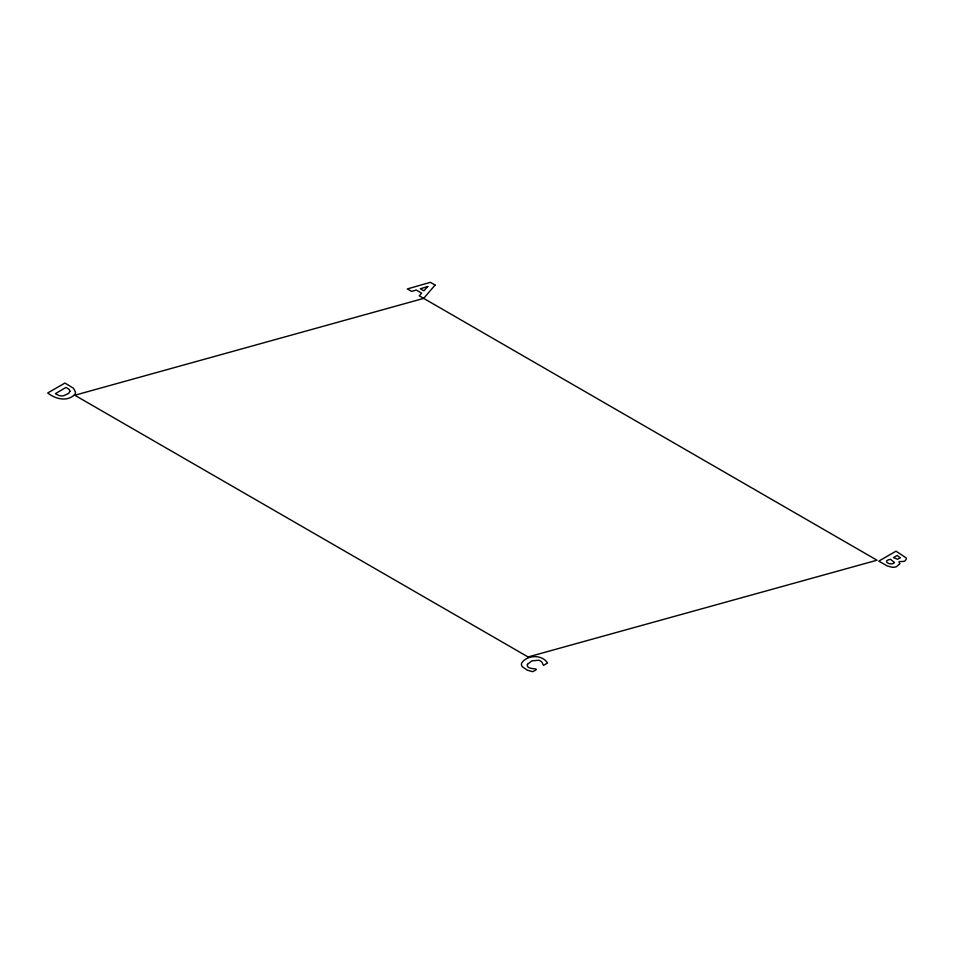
<?xml version="1.0" encoding="UTF-8"?>
<svg xmlns="http://www.w3.org/2000/svg" width="954" height="954" viewBox="0 0 954 954"><rect width="100%" height="100%" fill="white"/><g stroke="black" fill="none" stroke-linecap="round" stroke-linejoin="round"><path stroke-width="1.43" d="M527.443 664.354C525.666 671.306 543.875 666.56 532.582 671.652L527.323 670.185L522.363 666.786A10.363 5.986 0 0 1 521.731 662.899C527.419 654.682 542.075 654.396 547.584 662.994L543.47 665.367L541.896 662.088A6.833 3.947 0 0 0 538.628 660.24L531.748 660.919L527.443 664.354M899.682 563.874L896.521 566.676A6.511 3.756 0 0 1 892.193 567.248L887.399 566.02L878.777 561.131L896.021 551.173L906.073 557.851A4.687 2.707 0 0 1 905.573 560.129C904.619 563.003 896.855 560.129 899.431 562.729L899.682 563.874M900.135 557.756L897.535 559.271L893.516 557.601L897.165 555.49L900.135 557.756M69.952 391.259L68.724 393.334L63.846 395.671A6.082 3.506 0 0 1 59.017 395.528L55.344 393.68L66.053 387.396L69.189 389.447L69.952 391.259M894.399 562.514C891.942 566.33 880.47 561.143 890.571 559.306L894.399 562.514M435.107 285.067L423.695 298.387L74.794 395.242L528.099 656.96L877 560.213L419.235 295.812L421.68 293.164L416.254 290.028L411.663 291.447L407.322 288.931L430.385 282.348L435.107 285.067M427.774 286.51L423.85 290.803L420.332 288.776L427.774 286.51M73.792 395.433C66.124 401.944 54.867 398.653 47.7 393L64.944 383.043L73.458 388.23L75.557 392.213A11.341 6.547 0 0 1 73.792 395.433"/></g></svg>
